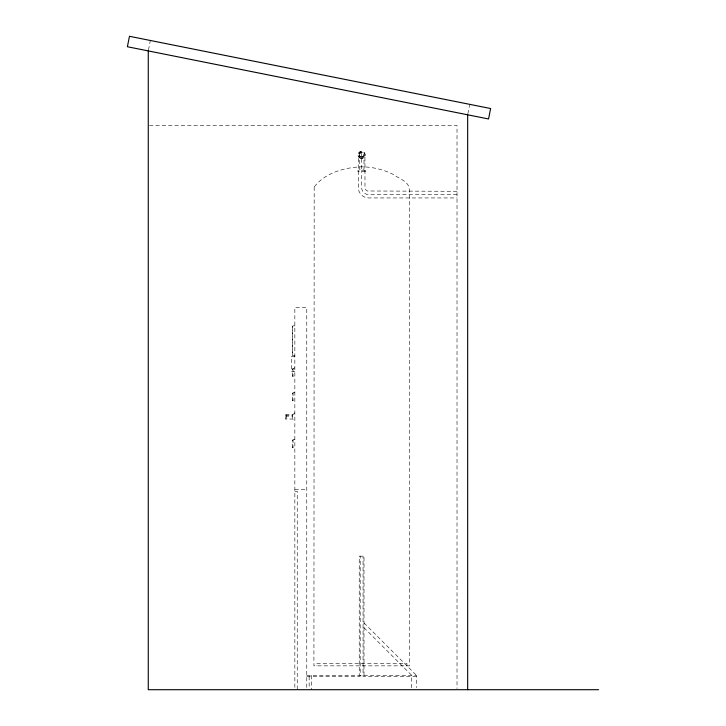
<?xml version="1.0" encoding="UTF-8"?>
<svg xmlns="http://www.w3.org/2000/svg" width="726" height="726" viewBox="0 0 726 726"><rect width="100%" height="100%" fill="white"/><g stroke="black" fill="none" stroke-linecap="round" stroke-linejoin="round"><path stroke-width="0.54" stroke-dasharray="3.63 2.72" d="M359.234 154.883C359.125 151.825 364.125 151.825 364.007 154.883L364.007 169.194L359.234 169.194L359.234 154.883C359.125 157.95 364.125 157.95 364.007 154.883A2.387 2.387 0 0 0 360.432 152.823A2.387 2.387 0 0 0 360.432 156.952A2.387 2.387 0 0 0 364.007 154.883M148.476 49.867L150.355 40.474M467.871 113.746L469.749 104.353M292.714 369.434L293.05 368.69L293.05 376.558L292.714 375.805M292.714 393.719L293.05 392.966L293.05 400.843L292.714 400.09M292.714 440.691L293.05 439.938L293.05 447.806L292.714 447.062M294.847 412.849L292.714 414.909L285.264 414.909L285.264 419.02L292.714 419.02L294.847 421.08M294.847 367.855L292.714 368.763L292.714 376.485L294.847 377.384M294.847 392.14L292.714 393.038L292.714 400.77L294.847 401.669M294.847 439.103L292.714 440.01L292.714 447.733L294.847 448.641M149.402 125.444L457.017 125.444L457.017 688.566M457.017 191.292L367.311 190.992L365.75 189.785L364.987 187.961L364.951 156.635L358.299 156.635L358.299 187.571C358.227 193.098 363.145 198.016 368.672 197.944L457.017 197.944M457.017 194.613L368.781 194.613A7.151 7.151 0 0 1 361.621 187.462L361.621 170.773M294.847 325.874L292.714 325.874L292.714 355.785L294.847 355.785M292.714 326.41L292.714 355.241M294.847 356.294L291.271 356.294L291.271 371.558L294.847 371.558M285.264 415.054L292.714 415.054M285.264 416.107L292.714 416.107M294.847 489.378L306.771 489.378M294.847 491.284L297.233 491.284L297.233 689.7M306.771 675.389L416.47 675.389L416.47 687.622M306.771 676.342L360.187 676.342L360.187 556.152M416.47 676.342L363.054 676.342L363.054 556.152M364.007 622.926L416.47 675.389M364.007 627.7L411.706 675.389L411.706 689.7M360.822 152.641L361.621 154.883L361.621 169.194M406.914 665.851L406.914 663.464L316.327 663.464L316.327 665.851M364.007 675.389L364.007 556.152L359.234 556.152L359.234 675.389M311.545 675.389L311.545 689.7M309.158 676.342L309.158 688.747M306.771 687.44L306.771 307.388L294.847 307.388L294.847 687.44M292.714 414.818L292.714 419.746M286.334 414.909L286.334 419.02M314.176 187.045L313.922 665.851L409.319 665.851L409.319 188.896C408.52 181.11 398.864 178.678 393.546 174.558C383.664 169.566 372.692 166.907 361.621 166.808C344.523 167.416 324.731 172.915 314.176 187.045M365.505 170.773L357.736 170.773L357.736 171.327L365.505 171.327L365.505 170.773M359.833 157.987A3.576 3.576 0 0 0 365.196 154.883A3.576 3.576 0 0 0 359.833 151.788A3.576 3.576 0 0 0 359.833 157.987M359.942 157.796A3.367 3.367 0 0 0 364.987 154.883A3.367 3.367 0 0 0 359.942 151.97A3.367 3.367 0 0 0 359.942 157.796"/><path stroke-width="1.09" d="M598.614 689.7L148.267 689.7L148.267 50.92M467.662 114.79L467.662 689.7M129.473 36.3L127.386 46.736L488.544 118.973L490.631 108.528L129.473 36.3"/></g></svg>
